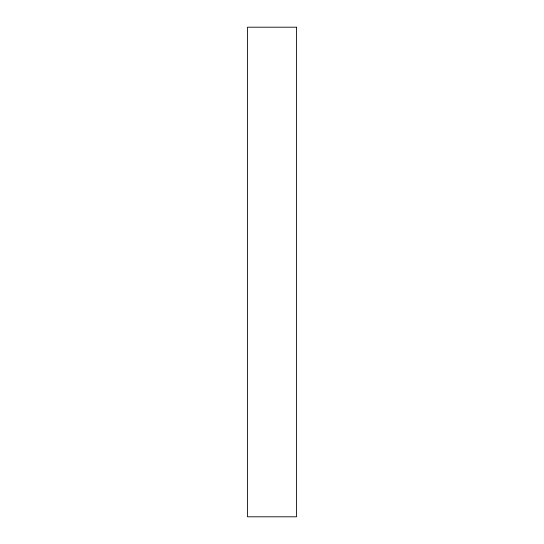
<?xml version="1.0" encoding="UTF-8"?>
<svg xmlns="http://www.w3.org/2000/svg" width="544" height="544" viewBox="0 0 544 544"><rect width="100%" height="100%" fill="white"/><g stroke="black" fill="none" stroke-linecap="round" stroke-linejoin="round"><path stroke-width="0.82" d="M296.48 27.2L247.52 27.2L247.52 516.8L296.48 516.8L296.48 27.2"/></g></svg>
